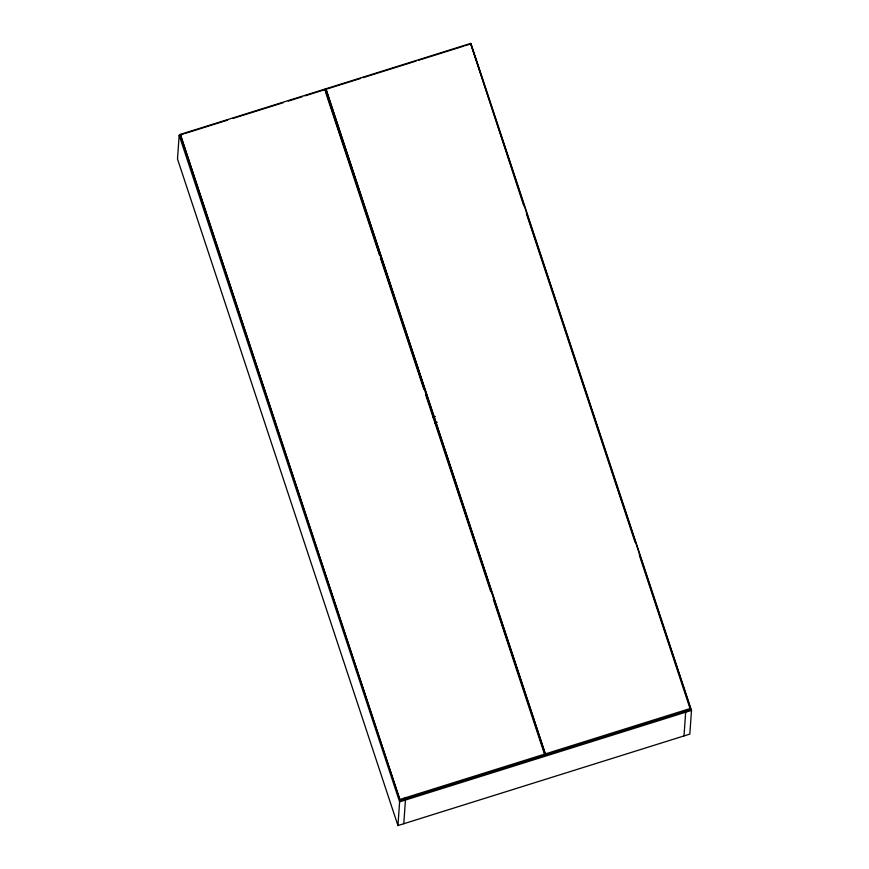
<?xml version="1.0" encoding="UTF-8"?>
<svg xmlns="http://www.w3.org/2000/svg" width="869" height="869" viewBox="0 0 869 869"><rect width="100%" height="100%" fill="white"/><g stroke="black" fill="none" stroke-linecap="round" stroke-linejoin="round"><path stroke-width="1.3" d="M183.837 133.826L179.166 135.292L177.504 158.994L397.948 825.55L689.834 734.099L691.496 710.397L471.052 43.841M180.339 134.402L400.164 800.664L544.896 755.313L544.993 754.02L325.071 89.051L180.339 134.402L400.164 800.664M324.973 90.343L325.071 89.051M325.875 88.801L545.71 755.063L690.442 709.712L690.529 708.42L470.607 43.45L325.875 88.801L545.71 755.063M397.948 825.55L399.61 801.859L179.166 135.292M403.781 823.725L405.443 800.023L404.693 797.742M470.607 43.45L523.79 205.834M684.001 735.924L685.663 712.232M184.999 133.468L227.613 120.118M232.783 118.499L283.142 102.716M288.312 101.097L302.51 96.644M305.095 95.84L360.624 78.438M363.209 77.634L416.153 61.047M418.728 60.233L463.927 46.068M465.219 45.666L469.89 44.2M432.795 417.337L435.38 416.523M434.685 423.051L437.27 422.236M400.261 799.371L544.993 754.02M545.797 753.771L690.529 708.42M399.61 801.859L691.496 710.397M526.353 213.568L635.033 542.18M639.291 555.074L690.008 708.431M325.408 91.636L379.536 255.301M380.383 257.876L423.855 389.323M425.56 394.483L490.768 591.648M493.331 599.382L544.896 755.313"/></g></svg>
